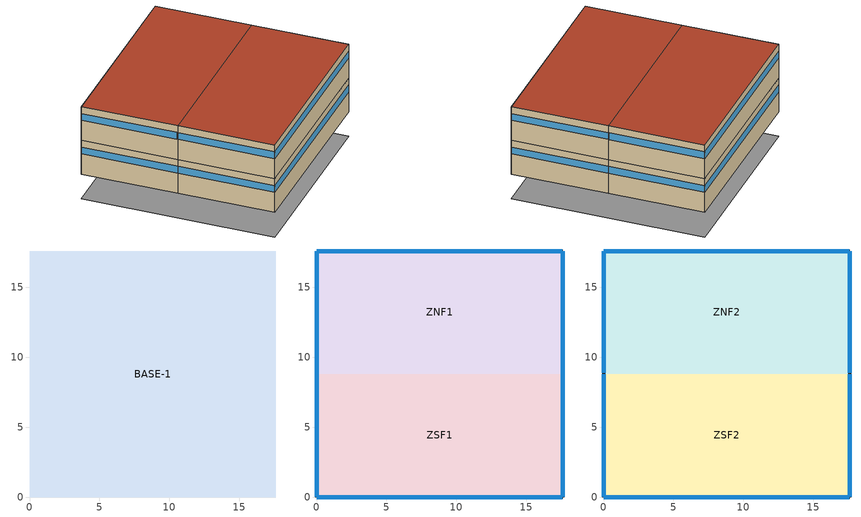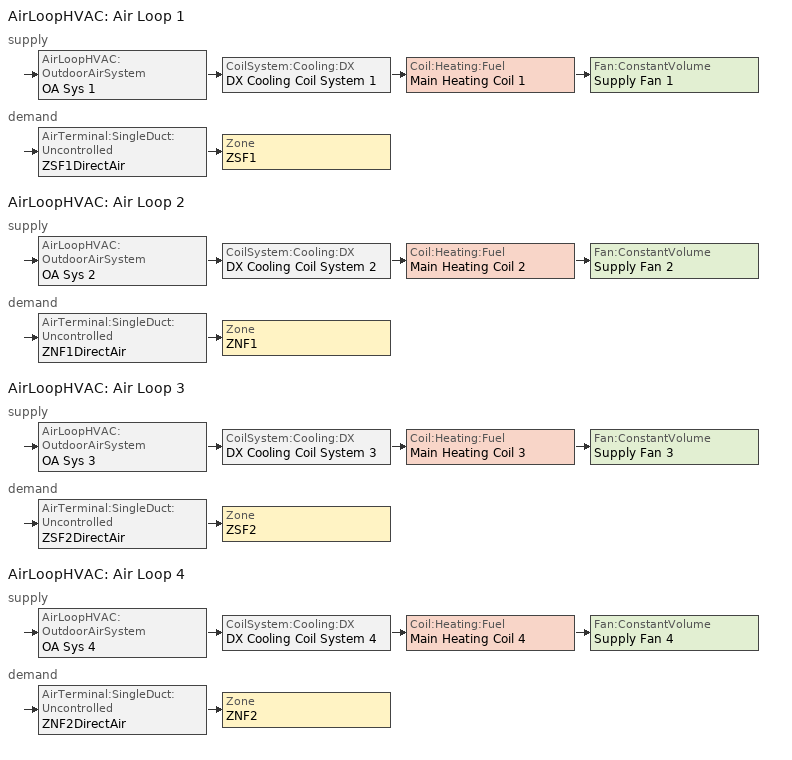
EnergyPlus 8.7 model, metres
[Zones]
BASE-1
 floor ground (SLABL): 0,17.59 17.59,17.59 17.59,0 0,0 z-2.44
ZSF1
 floor to BASE-1 (FLOORR): 0,8.79 17.59,8.79 17.59,0 0,0 z0
 wall outside (WALLR): 0,8.79 0,0 17.59,0 17.59,8.79 z0:3.35
 window (Dbl LoE (e2=.1) Clr 6mm/6mm Air): 17.59,0.01 17.59,8.79 / 0.01,0 17.58,0 / 0,8.79 0,0.01 z2.01:2.67
ZNF1
 floor to BASE-1 (FLOORR): 0,17.59 17.59,17.59 17.59,8.79 0,8.79 z0
 wall outside (WALLR): 17.59,8.79 17.59,17.59 0,17.59 0,8.79 z0:3.35
 window (Dbl LoE (e2=.1) Clr 6mm/6mm Air): 17.59,8.8 17.59,17.58 / 17.58,17.59 0.01,17.59 / 0,17.58 0,8.8 z2.01:2.67
ZSF2
 floor to ZSF1 (FLOORR): 0,8.79 17.59,8.79 17.59,0 0,0 z3.35
 wall outside (WALLR): 0,8.79 0,0 17.59,0 17.59,8.79 z3.35:6.71
 window (Dbl LoE (e2=.1) Clr 6mm/6mm Air): 17.59,0.01 17.59,8.79 / 0.01,0 17.58,0 / 0,8.79 0,0.01 z5.36:6.03
 roof outside (ROOFR): 0,0 17.59,0 17.59,8.79 0,8.79 z6.71
ZNF2
 floor to ZNF1 (FLOORR): 0,17.59 17.59,17.59 17.59,8.79 0,8.79 z3.35
 wall outside (WALLR): 17.59,8.79 17.59,17.59 0,17.59 0,8.79 z3.35:6.71
 window (Dbl LoE (e2=.1) Clr 6mm/6mm Air): 17.59,8.9 17.59,17.58 / 17.58,17.59 0.01,17.59 / 0,17.58 0,8.9 z5.36:6.03
 roof outside (ROOFR): 0,8.79 17.59,8.79 17.59,17.59 0,17.59 z6.71
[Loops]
AirLoopHVAC 'Air Loop 1'
 supply: AirLoopHVAC:OutdoorAirSystem 'OA Sys 1' > CoilSystem:Cooling:DX 'DX Cooling Coil System 1' > Coil:Heating:Fuel 'Main Heating Coil 1' > Fan:ConstantVolume 'Supply Fan 1'
 demand: AirTerminal:SingleDuct:Uncontrolled 'ZSF1DirectAir' > Zone 'ZSF1'
AirLoopHVAC 'Air Loop 2'
 supply: AirLoopHVAC:OutdoorAirSystem 'OA Sys 2' > CoilSystem:Cooling:DX 'DX Cooling Coil System 2' > Coil:Heating:Fuel 'Main Heating Coil 2' > Fan:ConstantVolume 'Supply Fan 2'
 demand: AirTerminal:SingleDuct:Uncontrolled 'ZNF1DirectAir' > Zone 'ZNF1'
AirLoopHVAC 'Air Loop 3'
 supply: AirLoopHVAC:OutdoorAirSystem 'OA Sys 3' > CoilSystem:Cooling:DX 'DX Cooling Coil System 3' > Coil:Heating:Fuel 'Main Heating Coil 3' > Fan:ConstantVolume 'Supply Fan 3'
 demand: AirTerminal:SingleDuct:Uncontrolled 'ZSF2DirectAir' > Zone 'ZSF2'
AirLoopHVAC 'Air Loop 4'
 supply: AirLoopHVAC:OutdoorAirSystem 'OA Sys 4' > CoilSystem:Cooling:DX 'DX Cooling Coil System 4' > Coil:Heating:Fuel 'Main Heating Coil 4' > Fan:ConstantVolume 'Supply Fan 4'
 demand: AirTerminal:SingleDuct:Uncontrolled 'ZNF2DirectAir' > Zone 'ZNF2'
[Building]
Building: 0, City, 0.04, 0.4, FullInteriorAndExterior, 25, 6
[Site:Location]
CHICAGO_IL_USA TMY2-94846: 41.78, -87.75, -6, 190
[SizingPeriod:DesignDay]
CHICAGO_IL_USA Annual Heating 99% Design Conditions DB: 1, 8, WinterDesignDay, -17.3, 0, , , Wetbulb, -17.3, , , , , 99063, 4.9, 270, No, No, No, ASHRAEClearSky, , , , , 0
CHICAGO_IL_USA Annual Cooling 1% Design Conditions DB/MCWB: 7, 3, SummerDesignDay, 31.5, 10.7, , , Wetbulb, 23, , , , , 99063, 5.3, 230, No, No, No, ASHRAEClearSky, , , , , 1
[Site:GroundTemperature:BuildingSurface]
20.03, 20.03, 20.13, 20.3, 20.43, 20.52, 20.62, 20.77, 20.78, 20.55, 20.44, 20.2
[Material]
ST01: MediumRough, 0.0254, 1.802, 2243, 837, 0.9, 0.65, 0.65
GP02: MediumSmooth, 0.0159, 0.16, 801, 837, 0.9, 0.75, 0.75
BR01: VeryRough, 0.0095, 0.162, 1121, 1464, 0.9, 0.7, 0.7
CC24: MediumRough, 0.1016, 0.36, 1282, 837, 0.9, 0.65, 0.65
AC02: MediumSmooth, 0.0127, 0.057, 288, 1339, 0.9, 0.7, 0.7
CC15: MediumRough, 0.1524, 1.802, 2243, 837, 0.9, 0.65, 0.65
WD10: MediumSmooth, 0.667, 0.115, 513, 1381, 0.9, 0.78, 0.78
[Material:NoMass]
IN-W: Rough, 1.10949, 0.65, 0.65, 0.65
IN-R: Rough, 2.34226, 0.65, 0.65, 0.65
CP01: Rough, 0.367, 0.9, 0.75, 0.75
[Material:AirGap]
AL21: 0.157
AL33: 0.162
[WindowMaterial:Glazing]
CLEAR 6MM: SpectralAverage, , 0.006, 0.775, 0.071, 0.071, 0.881, 0.08, 0.08, 0, 0.84, 0.84, 0.9
LoE CLEAR 6MM: SpectralAverage, , .006, .6, .17, .22, .84, .055, .078, 0, .84, .1, .9
[WindowMaterial:Gas]
AIR 6MM: Air, .0063
[Construction]
Dbl LoE (e2=.1) Clr 6mm/6mm Air: LoE CLEAR 6MM, AIR 6MM, CLEAR 6MM
WALLR: ST01, IN-W, AL21, GP02
ROOFR: BR01, CC24, IN-R, AL33, AC02
FLOORR: CC24, CP01
SLABL: CC15
FURNITURE: WD10
[Zone]
ZSF1; ZNF1; ZSF2; ZNF2: 0, 0, 0, 0, 1, 1, 3.048, 453.12
BASE-1: 0, 0, 0, 0, 1, 1, 2.4384, 724.992
[InternalMass]
ZSF1-MASS: FURNITURE, ZSF1, 77
ZNF1-MASS: FURNITURE, ZNF1, 77
ZSF2-MASS: FURNITURE, ZSF2, 77
ZNF2-MASS: FURNITURE, ZNF2, 77
[People]
ZSF1 People 1: ZSF1, OCC-SCHED, people, 3.27, , , 0.7, , ZSF1-ActSchd
ZNF1 People 1: ZNF1, OCC-SCHED, people, 3.27, , , 0.7, , ZSF1-ActSchd
ZSF2 People 1: ZSF2, OCC-SCHED, people, 3.27, , , 0.7, , ZSF1-ActSchd
ZNF2 People 1: ZNF2, OCC-SCHED, people, 3.27, , , 0.7, , ZSF1-ActSchd
[Lights]
ZSF1 Lights 1: ZSF1, LIT-SCHED, LightingLevel, 3025, , , 0, 0.35, 0.35, 0, GeneralLights
ZNF1 Lights 1: ZNF1, LIT-SCHED, LightingLevel, 3025, , , 0, 0.35, 0.35, 0, GeneralLights
ZSF2 Lights 1: ZSF2, LIT-SCHED, LightingLevel, 3025, , , 0, 0.35, 0.35, 0, GeneralLights
ZNF2 Lights 1: ZNF2, LIT-SCHED, LightingLevel, 3025, , , 0, 0.35, 0.35, 0, GeneralLights
[ElectricEquipment]
ZSF1 ElecEq 1: ZSF1, EQP-SCHED, EquipmentLevel, 687.5, , , 0, 0.7, 0
ZNF1 ElecEq 1: ZNF1, EQP-SCHED, EquipmentLevel, 687.5, , , 0, 0.7, 0
ZSF2 ElecEq 1: ZSF2, EQP-SCHED, EquipmentLevel, 687.5, , , 0, 0.7, 0
ZNF2 ElecEq 1: ZNF2, EQP-SCHED, EquipmentLevel, 687.5, , , 0, 0.7, 0
[OtherEquipment]
BASE-1 OthEq 1: None, BASE-1, AlwaysOn, EquipmentLevel, 726, , , 0, 0.7, 0
[ZoneInfiltration:DesignFlowRate]
ZSF1 Infil 1: ZSF1, INF-SCHED, flow/zone, 0.043, , , , 1, 0.03636, 0, 0
ZNF1 Infil 1: ZNF1, INF-SCHED, flow/zone, 0.043, , , , 1, 0.03636, 0, 0
ZSF2 Infil 1: ZSF2, INF-SCHED, flow/zone, 0.043, , , , 1, 0.03636, 0, 0
ZNF2 Infil 1: ZNF2, INF-SCHED, flow/zone, 0.043, , , , 1, 0.03636, 0, 0
BASE-1 Infil 1: BASE-1, INF-SCHED, flow/zone, 0.402, , , , 1, 0.03636, 0, 0
[Sizing:Zone]
ZSF1: SupplyAirTemperature, 14, , SupplyAirTemperature, 50, , 0.009, 0.004, SZ DSOA ZSF1, 0, 0, DesignDay, 0, , , , DesignDay, 0
ZNF1: SupplyAirTemperature, 14, , SupplyAirTemperature, 50, , 0.009, 0.004, SZ DSOA ZNF1, 0, 0, DesignDay, 0, , , , DesignDay, 0
ZSF2: SupplyAirTemperature, 14, , SupplyAirTemperature, 50, , 0.009, 0.004, SZ DSOA ZSF2, 0, 0, DesignDay, 0, , , , DesignDay, 0
ZNF2: SupplyAirTemperature, 14, , SupplyAirTemperature, 50, , 0.009, 0.004, SZ DSOA ZNF2, 0, 0, DesignDay, 0, , , , DesignDay, 0
[DesignSpecification:OutdoorAir]
SZ DSOA ZSF1; SZ DSOA ZNF1; SZ DSOA ZSF2; SZ DSOA ZNF2: FLOW/PERSON, 0.00944, 0, 0
[AirLoopHVAC]
Air Loop 1: , Air Loop Avail List, 0.71, Air Loop 1 Branches, , Air Loop 1 Inlet Node, Return Air Mixer 1 Outlet Node, Zone Equipment 1 Inlet Node, Air Loop 1 Outlet Node
Air Loop 2: , Air Loop Avail List, 0.67, Air Loop 2 Branches, , Air Loop 2 Inlet Node, Return Air Mixer 2 Outlet Node, Zone Equipment 2 Inlet Node, Air Loop 2 Outlet Node
Air Loop 3: , Air Loop Avail List, 0.79, Air Loop 3 Branches, , Air Loop 3 Inlet Node, Return Air Mixer 3 Outlet Node, Zone Equipment 3 Inlet Node, Air Loop 3 Outlet Node
Air Loop 4: , Air Loop Avail List, 0.75, Air Loop 4 Branches, , Air Loop 4 Inlet Node, Return Air Mixer 4 Outlet Node, Zone Equipment 4 Inlet Node, Air Loop 4 Outlet Node
[ExternalInterface:FunctionalMockupUnitExport:To:Schedule]
FMU_out: Fraction, Q, 1
[ExternalInterface:FunctionalMockupUnitExport:From:Variable]
ZSF2: Zone Air Temperature, zs2Temp
ZNF2: Zone Air Temperature, zn2Temp
Environment: Site Outdoor Air Wetbulb Temperature, outdorWbTemp
Environment: Site Outdoor Air Drybulb Temperature, outdoorDbTemp
Environment: Site Outdoor Air Relative Humidity, outdoorRelHumidity
AIR LOOP AVAIL: Availability Manager Scheduled Control Status, flag
Whole Building: Facility Total HVAC Electric Demand Power, hvacDemand
Whole Building: Facility Total Building Electric Demand Power, nonHvacDemand
Whole Building: Facility Total Electric Demand Power, totalDemand
Environment: Site Diffuse Solar Radiation Rate per Area, diffuseSolarRad
Environment: Site Direct Solar Radiation Rate per Area, directSolarRad
[AvailabilityManager:Scheduled]
Air Loop Avail: FMU_out
[AirLoopHVAC:OutdoorAirSystem]
OA Sys 1: OA Sys 1 Controllers, OA Sys 1 Equipment, Air Loop Avail List
OA Sys 2: OA Sys 2 Controllers, OA Sys 2 Equipment, Air Loop Avail List
OA Sys 3: OA Sys 3 Controllers, OA Sys 3 Equipment, Air Loop Avail List
OA Sys 4: OA Sys 4 Controllers, OA Sys 4 Equipment, Air Loop Avail List
[ZoneControl:Thermostat]
South zone1: ZSF1, Zone Control Type Sched, ThermostatSetpoint:DualSetpoint, DualSetPoint
North zone1: ZNF1, Zone Control Type Sched, ThermostatSetpoint:DualSetpoint, DualSetPoint
South zone2: ZSF2, Zone Control Type Sched, ThermostatSetpoint:DualSetpoint, DualSetPoint
North zone2: ZNF2, Zone Control Type Sched, ThermostatSetpoint:DualSetpoint, DualSetPoint
[ThermostatSetpoint:DualSetpoint]
DualSetPoint: HTG-SCHED, CLG-SCHED
[Zone equipment]
ZSF1: ZSF1DirectAir
ZNF1: ZNF1DirectAir
ZSF2: ZSF2DirectAir
ZNF2: ZNF2DirectAir
[AirTerminal:SingleDuct:Uncontrolled]
ZSF1DirectAir: FAN-SCHED, ZSF1 Inlet Node, 0.71
ZNF1DirectAir: FAN-SCHED, ZNF1 Inlet Node, 0.67
ZSF2DirectAir: FAN-SCHED, ZSF2 Inlet Node, 0.79
ZNF2DirectAir: FAN-SCHED, ZNF2 Inlet Node, 0.75
[OutdoorAir:Mixer]
OA Mixing Box 1: Mixed Air 1 Node, OA Inlet Node 1, Relief Air 1 Outlet Node, Air Loop 1 Inlet Node
OA Mixing Box 2: Mixed Air 2 Node, OA Inlet Node 2, Relief Air 2 Outlet Node, Air Loop 2 Inlet Node
OA Mixing Box 3: Mixed Air 3 Node, OA Inlet Node 3, Relief Air 3 Outlet Node, Air Loop 3 Inlet Node
OA Mixing Box 4: Mixed Air 4 Node, OA Inlet Node 4, Relief Air 4 Outlet Node, Air Loop 4 Inlet Node
[CoilSystem:Cooling:DX]
DX Cooling Coil System 1: FMU_out, Mixed Air 1 Node, DX Cooling Coil 1 Outlet Node, DX Cooling Coil 1 Outlet Node, Coil:Cooling:DX:SingleSpeed, ACDXCoil 1
DX Cooling Coil System 2: FMU_out, Mixed Air 2 Node, DX Cooling Coil 2 Outlet Node, DX Cooling Coil 2 Outlet Node, Coil:Cooling:DX:SingleSpeed, ACDXCoil 2
DX Cooling Coil System 3: FMU_out, Mixed Air 3 Node, DX Cooling Coil 3 Outlet Node, DX Cooling Coil 3 Outlet Node, Coil:Cooling:DX:SingleSpeed, ACDXCoil 3
DX Cooling Coil System 4: FMU_out, Mixed Air 4 Node, DX Cooling Coil 4 Outlet Node, DX Cooling Coil 4 Outlet Node, Coil:Cooling:DX:SingleSpeed, ACDXCoil 4
[Coil:Heating:Fuel]
Main Heating Coil 1: FMU_out, NaturalGas, 0.8, 15000, DX Cooling Coil 1 Outlet Node, Main Heating Coil 1 Air Outlet Node, Main Heating Coil 1 Air Outlet Node
Main Heating Coil 2: FMU_out, NaturalGas, 0.8, 15000, DX Cooling Coil 2 Outlet Node, Main Heating Coil 2 Air Outlet Node, Main Heating Coil 2 Air Outlet Node
Main Heating Coil 3: FMU_out, NaturalGas, 0.8, 15000, DX Cooling Coil 3 Outlet Node, Main Heating Coil 3 Air Outlet Node, Main Heating Coil 3 Air Outlet Node
Main Heating Coil 4: FMU_out, NaturalGas, 0.8, 15000, DX Cooling Coil 4 Outlet Node, Main Heating Coil 4 Air Outlet Node, Main Heating Coil 4 Air Outlet Node
[Coil:Cooling:DX:SingleSpeed]
ACDXCoil 1: FMU_out, 13228, 0.8, 3, 0.71, , Mixed Air 1 Node, DX Cooling Coil 1 Outlet Node, WindACCoolCapFT, WindACCoolCapFFF, WindACEIRFT, WindACEIRFFF, WindACPLFFPLR
ACDXCoil 2: FMU_out, 12483, 0.8, 3, 0.67, , Mixed Air 2 Node, DX Cooling Coil 2 Outlet Node, WindACCoolCapFT, WindACCoolCapFFF, WindACEIRFT, WindACEIRFFF, WindACPLFFPLR
ACDXCoil 3: FMU_out, 14719, 0.8, 3, 0.79, , Mixed Air 3 Node, DX Cooling Coil 3 Outlet Node, WindACCoolCapFT, WindACCoolCapFFF, WindACEIRFT, WindACEIRFFF, WindACPLFFPLR
ACDXCoil 4: FMU_out, 13973, 0.8, 3, 0.75, , Mixed Air 4 Node, DX Cooling Coil 4 Outlet Node, WindACCoolCapFT, WindACCoolCapFFF, WindACEIRFT, WindACEIRFFF, WindACPLFFPLR
[Fan:ConstantVolume]
Supply Fan 1: FAN-SCHED, 0.7, 600, 0.71, 0.9, 1, Main Heating Coil 1 Air Outlet Node, Air Loop 1 Outlet Node
Supply Fan 2: FAN-SCHED, 0.7, 600, 0.67, 0.9, 1, Main Heating Coil 2 Air Outlet Node, Air Loop 2 Outlet Node
Supply Fan 3: FAN-SCHED, 0.7, 600, 0.79, 0.9, 1, Main Heating Coil 3 Air Outlet Node, Air Loop 3 Outlet Node
Supply Fan 4: FAN-SCHED, 0.7, 600, 0.75, 0.9, 1, Main Heating Coil 4 Air Outlet Node, Air Loop 4 Outlet Node
[Controller:OutdoorAir]
OA Controller 1: Relief Air 1 Outlet Node, Air Loop 1 Inlet Node, Mixed Air 1 Node, OA Inlet Node 1, 0.032, 0.71, NoEconomizer, ModulateFlow, 19, , , , 4, NoLockout, FixedMinimum, Min OA Sched
OA Controller 2: Relief Air 2 Outlet Node, Air Loop 2 Inlet Node, Mixed Air 2 Node, OA Inlet Node 2, 0.032, 0.67, NoEconomizer, ModulateFlow, 19, , , , 4, NoLockout, FixedMinimum, Min OA Sched
OA Controller 3: Relief Air 3 Outlet Node, Air Loop 3 Inlet Node, Mixed Air 3 Node, OA Inlet Node 3, 0.032, 0.79, NoEconomizer, ModulateFlow, 19, , , , 4, NoLockout, FixedMinimum, Min OA Sched
OA Controller 4: Relief Air 4 Outlet Node, Air Loop 4 Inlet Node, Mixed Air 4 Node, OA Inlet Node 4, 0.032, 0.75, NoEconomizer, ModulateFlow, 19, , , , 4, NoLockout, FixedMinimum, Min OA Sched
[SetpointManager:SingleZone:Reheat]
Supply Air Temp Manager 1: Temperature, 14, 45, ZSF1, ZSF1 Node, ZSF1 Inlet Node, Supply Air 1 Temp Nodes
Supply Air Temp Manager 2: Temperature, 14, 45, ZNF1, ZNF1 Node, ZNF1 Inlet Node, Supply Air 2 Temp Nodes
Supply Air Temp Manager 3: Temperature, 14, 45, ZSF2, ZSF2 Node, ZSF2 Inlet Node, Supply Air 3 Temp Nodes
Supply Air Temp Manager 4: Temperature, 14, 45, ZNF2, ZNF2 Node, ZNF2 Inlet Node, Supply Air 4 Temp Nodes
[SetpointManager:MixedAir]
Mixed Air Temp Manager 1: Temperature, Air Loop 1 Outlet Node, Main Heating Coil 1 Air Outlet Node, Air Loop 1 Outlet Node, Mixed Air 1 Nodes
Mixed Air Temp Manager 2: Temperature, Air Loop 2 Outlet Node, Main Heating Coil 2 Air Outlet Node, Air Loop 2 Outlet Node, Mixed Air 2 Nodes
Mixed Air Temp Manager 3: Temperature, Air Loop 3 Outlet Node, Main Heating Coil 3 Air Outlet Node, Air Loop 3 Outlet Node, Mixed Air 3 Nodes
Mixed Air Temp Manager 4: Temperature, Air Loop 4 Outlet Node, Main Heating Coil 4 Air Outlet Node, Air Loop 4 Outlet Node, Mixed Air 4 Nodes
[Schedule:Compact]
OCC-SCHED: FRACTION, Through: 12/31, For: Weekdays SummerDesignDay CustomDay1 CustomDay2, Until: 8:00, 0, Until: 9:00, 0.333333, Until: 10:00, 0.666667, Until: 17:00, 1, Until: 18:00, 0.5, Until: 24:00, 0, For: Weekends WinterDesignDay Holidays, Until: 8:00, 0, Until: 9:00, 0.0666667, Until: 10:00, 0.133333, Until: 12:00, 0.2, Until: 13:00, 0.1, Until: 24:00, 0
LIT-SCHED: FRACTION, Through: 12/31, For: Weekdays SummerDesignDay CustomDay1 CustomDay2, Until: 8:00, 0.2, Until: 17:00, 0.9, Until: 24:00, 0.2, For: Weekends Holidays WinterDesignDay, Until: 24:00, 0.2
EQP-SCHED: FRACTION, Through: 12/31, For: Weekdays SummerDesignDay CustomDay1 CustomDay2, Until: 8:00, 0.17, Until: 17:00, 1, Until: 24:00, 0.17, For: Weekends WinterDesignDay Holidays, Until: 24:00, 0.17
INF-SCHED: FRACTION, Through: 12/31, For: Weekdays SummerDesignDay CustomDay1 CustomDay2, Until: 7:00, 1, Until: 8:00, 0, Until: 18:00, 0, Until: 24:00, 1, For: Weekends WinterDesignDay Holidays, Until: 7:00, 1, Until: 13:00, 0, Until: 24:00, 1
ZSF1-ACTSCHD: ANY NUMBER, Through: 12/31, For: Alldays, Until: 24:00, 149.43
FAN-SCHED: ON/OFF, Through: 12/31, For: Weekdays SummerDesignDay WinterDesignDay CustomDay1 CustomDay2, Until: 7:00, 0, Until: 18:00, 1, Until: 24:00, 0, For: Weekends Holidays, Until: 7:00, 0, Until: 13:00, 1, Until: 24:00, 0
CLG-SCHED: TEMPERATURE, Through: 12/31, For: Weekdays SummerDesignDay WinterDesignDay CustomDay1 CustomDay2, Until: 7:00, 40, Until: 18:00, 23.9, Until: 24:00, 40, For: Weekends Holidays, Until: 7:00, 40, Until: 13:00, 23.9, Until: 24:00, 32.2
HTG-SCHED: TEMPERATURE, Through: 12/31, For: Weekdays SummerDesignDay WinterDesignDay CustomDay1 CustomDay2, Until: 7:00, 12.8, Until: 18:00, 21.1, Until: 24:00, 12.8, For: Weekends Holidays, Until: 7:00, 12.8, Until: 13:00, 21.1, Until: 24:00, 12.8
ZONE CONTROL TYPE SCHED: CONTROL TYPE, Through: 12/31, For: Alldays, Until: 24:00, 4
MIN OA SCHED: FRACTION, Through: 12/31, For: Weekdays, Until: 6:00, 0.02, Until: 18:00, 1, Until: 24:00, 0.02, For: Weekends Holidays SummerDesignDay WinterDesignDay CustomDay1 CustomDay2, Until: 24:00, 0.02
ALWAYSON: FRACTION, Through: 12/31, For: Alldays, Until: 24:00, 1
[Curve:Biquadratic]
WindACCoolCapFT: 0.942588, 0.00954335, 0.00068377, -0.0110427, 5.249e-06, -9.72e-06, 12.77778, 23.88889, 18, 46.11111, , , Temperature, Temperature, Dimensionless
WindACEIRFT: 0.342414, 0.034885, -0.0006237, 0.00497722, 0.000437951, -0.000728028, 12.77778, 23.88889, 18, 46.11111, , , Temperature, Temperature, Dimensionless
[Curve:Quadratic]
WindACCoolCapFFF: 0.8, 0.2, 0, 0.5, 1.5
WindACEIRFFF: 1.1552, -0.1808, 0.0256, 0.5, 1.5
WindACPLFFPLR: 0.85, 0.15, 0, 0, 1
